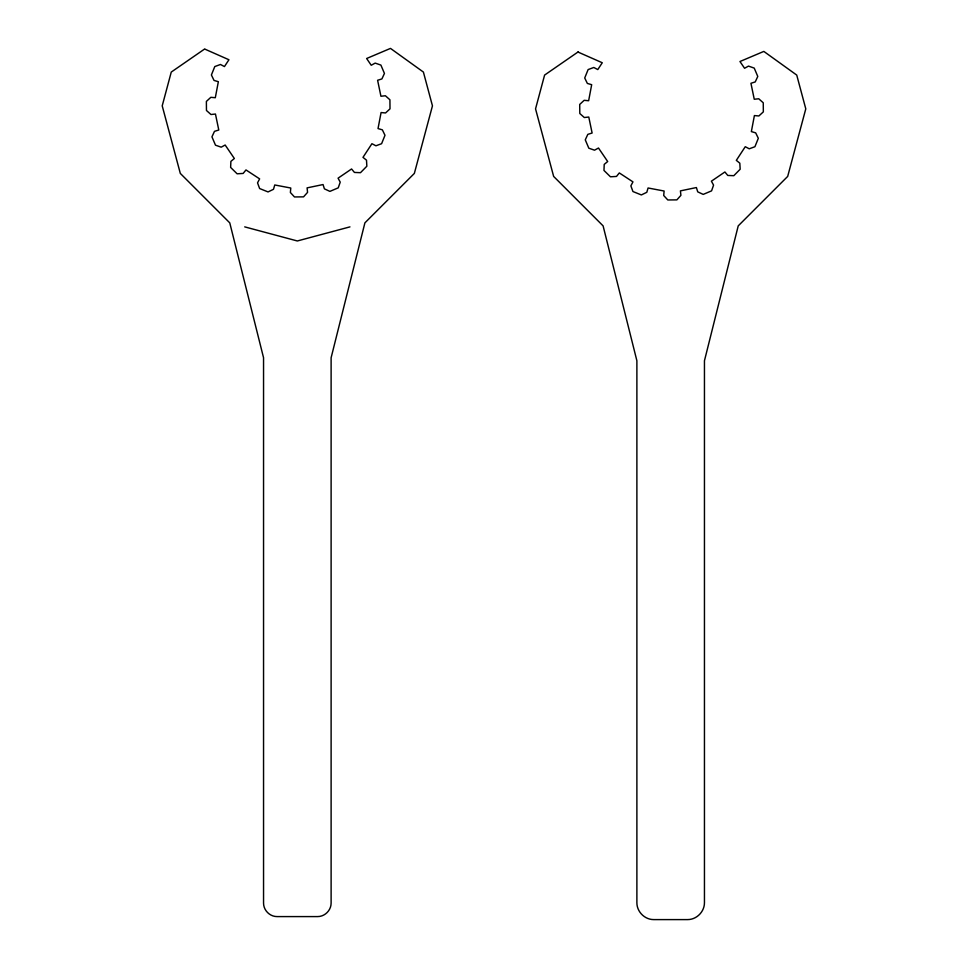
<?xml version="1.0" encoding="UTF-8"?>
<svg xmlns="http://www.w3.org/2000/svg" width="968" height="968" viewBox="0 0 968 968"><rect width="100%" height="100%" fill="white"/><g stroke="black" fill="none" stroke-linecap="round" stroke-linejoin="round"><path stroke-width="1.45" d="M204.623 49.017L171.263 72.068L162.213 105.851L180.314 173.417L229.767 222.87L263.55 357.749L263.55 903.083C263.514 910.307 269.83 916.635 277.066 916.587L317.601 916.587C324.837 916.635 331.165 910.307 331.116 903.083L331.116 357.749L364.9 222.87L414.352 173.417L432.454 105.851L423.403 72.068L390.491 48.4L366.63 58.504L371.228 65.255L375.185 63.101L380.896 65.086L384.441 73.435L381.9 78.928L377.605 80.271L380.932 96.243L385.409 95.759L389.923 99.789L390.007 108.852L385.554 112.953L381.077 112.554L378.028 128.575L382.36 129.845L384.986 135.29L381.598 143.7L375.923 145.793L371.93 143.7L362.988 157.348L366.497 160.18L366.848 166.218L360.483 172.691L354.445 172.437L351.565 168.977L338.074 178.172L340.228 182.129L338.243 187.84L329.894 191.386L324.401 188.845L323.058 184.549L307.086 187.877L307.57 192.354L303.541 196.867L294.478 196.952L290.376 192.499L290.775 188.022L274.755 184.973L273.484 189.304L268.039 191.93L259.63 188.542L257.536 182.855L259.618 178.874L245.981 169.932L243.149 173.441L237.112 173.792L230.638 167.428L230.88 161.39L234.353 158.51L225.157 145.018L221.2 147.172L215.489 145.188L211.944 136.839L214.485 131.345L218.78 130.002L215.453 114.03L210.976 114.514L206.462 110.485L206.378 101.422L210.83 97.32L215.307 97.72L218.357 81.687L214.025 80.429L211.399 74.972L214.787 66.562L220.462 64.481L224.455 66.562L228.932 59.75L205.119 49.235M577.957 52.03L544.597 75.081L535.546 108.864L553.648 176.43L603.1 225.883L636.884 360.761L636.884 902.708C636.823 911.747 644.736 919.66 653.775 919.6L687.558 919.6C696.597 919.66 704.498 911.747 704.45 902.708L704.45 360.761L738.221 225.883L787.686 176.418L805.787 108.864L796.737 75.081L763.825 51.413L739.963 61.516L744.561 68.268L748.506 66.102L754.229 68.099L757.775 76.448L755.234 81.929L750.938 83.284L754.254 99.256L758.743 98.772L763.256 102.79L763.341 111.865L758.888 115.966L754.399 115.567L751.362 131.588L755.681 132.858L758.319 138.303L754.931 146.713L749.244 148.806L745.263 146.713L736.321 160.361L739.818 163.181L740.169 169.231L733.817 175.692L727.779 175.45L724.899 171.977L711.407 181.185L713.561 185.13L711.577 190.853L703.228 194.399L697.734 191.858L696.391 187.55L680.419 190.877L680.903 195.354L676.874 199.88L667.811 199.965L663.709 195.512L664.109 191.023L648.076 187.986L646.805 192.305L641.36 194.943L632.951 191.543L630.87 185.868L632.951 181.875L619.314 172.933L616.483 176.442L610.445 176.793L603.971 170.441L604.213 164.391L607.686 161.523L598.49 148.019L594.534 150.185L588.822 148.201L585.277 139.852L587.818 134.358L592.114 133.015L588.786 117.043L584.309 117.527L579.796 113.498L579.711 104.435L584.152 100.321L588.641 100.733L591.678 84.7L587.358 83.43L584.72 77.984L588.12 69.575L593.795 67.482L597.788 69.575L602.265 62.751L577.957 52.03L578.574 52.296M349.968 226.875L297.333 240.971L244.71 226.875"/></g></svg>
